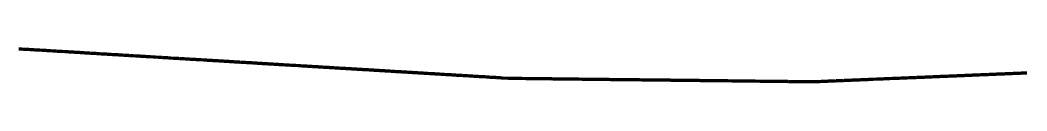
# Model space of a CAD drawing. Header units: metres. Extents: x 599858 to 604747, y 1147744 to 1148052.
# Drawn here: x 603438 to 604136, y 1147744 to 1147766 of the extents above; entities that cross this region are included whole.
import ezdxf

# ---------------------------------------------------------------- set-up
doc = ezdxf.new("R2010")
doc.units = ezdxf.units.M
doc.header["$MEASUREMENT"] = 0
doc.linetypes.add('DGN Style 5', pattern=[108.995835, 46.712501, -62.283334])
doc.layers.add('TF_T_---_Kabl-_2', color=5, linetype='DGN Style 5', lineweight=70)

msp = doc.modelspace()

# ---------------------------------------------------------------- linework, layer by layer
at = {"layer": 'TF_T_---_Kabl-_2'}
msp.add_polyline3d([(604135.64, 1147749.72, 39.48), (604135.61, 1147749.72, 39.48), (604135.5, 1147749.71, 39.48), (604134.77, 1147749.68, 39.5), (604134.71, 1147749.68, 39.5), (604133.39, 1147749.63, 39.46), (604133.34, 1147749.62, 39.46), (604133.15, 1147749.62, 39.47), (604132.57, 1147749.59, 39.46), (604131.93, 1147749.57, 39.37), (604131.14, 1147749.53, 39.51), (604130.59, 1147749.51, 39.53), (604129.94, 1147749.48, 39.5), (604129.65, 1147749.47, 39.51), (604129.56, 1147749.47, 39.51), (604128.8, 1147749.44, 39.5), (604128.67, 1147749.43, 39.5), (604128.46, 1147749.42, 39.5), (604128.33, 1147749.42, 39.48), (604126.8, 1147749.35, 39.44), (604126.49, 1147749.34, 39.47), (604125.16, 1147749.28, 39.42), (604124.89, 1147749.27, 39.38), (604124.62, 1147749.26, 39.37), (604124.1, 1147749.24, 39.4), (604122.9, 1147749.19, 39.38), (604122.42, 1147749.17, 39.36), (604122.12, 1147749.16, 39.35), (604121.15, 1147749.12, 39.34), (604120.81, 1147749.1, 39.35), (604119.84, 1147749.06, 39.3), (604118.16, 1147748.99, 39.37), (604117.48, 1147748.97, 39.32), (604117.27, 1147748.96, 39.33), (604117.09, 1147748.95, 39.32), (604116.02, 1147748.9, 39.35), (604116.01, 1147748.9, 39.35), (604114.87, 1147748.86, 39.26), (604114.69, 1147748.85, 39.24), (604114.31, 1147748.83, 39.36), (604114.28, 1147748.83, 39.36), (604113.93, 1147748.82, 39.33), (604113.89, 1147748.82, 39.34), (604113.77, 1147748.81, 39.34), (604113.18, 1147748.79, 39.39), (604111.66, 1147748.72, 39.46), (604111.6, 1147748.72, 39.38), (604109.23, 1147748.62, 39.45), (604108.84, 1147748.61, 39.45), (604108.66, 1147748.6, 39.47), (604108.51, 1147748.59, 39.46), (604108.4, 1147748.59, 39.47), (604107.43, 1147748.55, 39.46), (604106.37, 1147748.5, 39.42), (604106.2, 1147748.5, 39.42), (604106.13, 1147748.49, 39.41), (604104.3, 1147748.42, 39.46), (604104.17, 1147748.41, 39.46), (604103.89, 1147748.4, 39.37), (604102.56, 1147748.34, 39.34), (604101.73, 1147748.31, 39.4), (604101.47, 1147748.3, 39.43), (604100.95, 1147748.28, 39.45), (604100.01, 1147748.24, 39.52), (604099.22, 1147748.21, 39.52), (604097.99, 1147748.15, 39.49), (604097.87, 1147748.15, 39.48), (604097.68, 1147748.14, 39.48), (604095.88, 1147748.07, 39.41), (604095.59, 1147748.06, 39.43), (604094.36, 1147748, 39.5), (604093.7, 1147747.98, 39.48), (604093.36, 1147747.96, 39.46), (604092.91, 1147747.94, 39.48), (604092.21, 1147747.91, 39.49), (604091.55, 1147747.89, 39.51), (604091.31, 1147747.88, 39.51), (604090.78, 1147747.86, 39.55), (604090.32, 1147747.84, 39.52), (604090.31, 1147747.84, 39.52), (604089.7, 1147747.81, 39.51), (604089.57, 1147747.8, 39.49), (604089.07, 1147747.78, 39.51), (604088.42, 1147747.76, 39.44), (604087.9, 1147747.74, 39.52), (604087.55, 1147747.72, 39.48), (604086.62, 1147747.68, 39.52), (604086.41, 1147747.67, 39.53), (604086.27, 1147747.67, 39.54), (604086.15, 1147747.66, 39.53), (604084.73, 1147747.6, 39.52), (604084.71, 1147747.6, 39.51), (604084.62, 1147747.6, 39.53), (604083.97, 1147747.57, 39.53), (604082.99, 1147747.53, 39.58), (604082.34, 1147747.5, 39.58), (604082.2, 1147747.5, 39.58), (604081.97, 1147747.49, 39.59), (604081.35, 1147747.46, 39.6), (604080.94, 1147747.45, 39.59), (604080.64, 1147747.43, 39.57), (604080.12, 1147747.41, 39.62), (604080, 1147747.41, 39.59), (604079.57, 1147747.39, 39.62), (604078.77, 1147747.36, 39.61), (604078.67, 1147747.35, 39.6), (604077.5, 1147747.3, 39.52), (604077.46, 1147747.3, 39.53), (604077.4, 1147747.3, 39.52), (604076.39, 1147747.26, 39.66), (604076.34, 1147747.25, 39.65), (604075.91, 1147747.24, 39.68), (604074.93, 1147747.2, 39.67), (604074.77, 1147747.19, 39.66), (604074.28, 1147747.17, 39.67), (604073.5, 1147747.14, 39.62), (604073.04, 1147747.12, 39.55), (604072.82, 1147747.11, 39.57), (604072.25, 1147747.08, 39.6), (604072.18, 1147747.08, 39.59), (604072.11, 1147747.08, 39.59), (604071.82, 1147747.07, 39.59), (604071.79, 1147747.07, 39.59), (604070.44, 1147747.01, 39.53), (604070.17, 1147747, 39.54), (604069.92, 1147746.99, 39.56), (604069.39, 1147746.97, 39.58), (604068.83, 1147746.94, 39.54), (604068.75, 1147746.94, 39.52), (604068.5, 1147746.93, 39.53), (604068.28, 1147746.92, 39.53), (604067.39, 1147746.88, 39.57), (604066.59, 1147746.85, 39.54), (604066.35, 1147746.84, 39.56), (604066.23, 1147746.83, 39.56), (604065.49, 1147746.8, 39.51), (604064.56, 1147746.76, 39.59), (604064.36, 1147746.76, 39.59), (604064.13, 1147746.75, 39.59), (604063.68, 1147746.73, 39.6), (604062.81, 1147746.69, 39.6), (604062.64, 1147746.68, 39.59), (604061.82, 1147746.65, 39.58), (604061.42, 1147746.63, 39.56), (604061.13, 1147746.62, 39.59), (604060.57, 1147746.6, 39.66), (604059.25, 1147746.54, 39.66), (604059.12, 1147746.54, 39.66), (604058.76, 1147746.52, 39.66), (604058.16, 1147746.5, 39.69), (604057.54, 1147746.47, 39.73), (604057.2, 1147746.46, 39.73), (604057.09, 1147746.45, 39.73), (604056.54, 1147746.43, 39.69), (604055.06, 1147746.37, 39.77), (604054.7, 1147746.35, 39.78), (604054.61, 1147746.35, 39.78), (604054.53, 1147746.35, 39.79), (604054.23, 1147746.34, 39.78), (604052.6, 1147746.27, 39.75), (604052.2, 1147746.25, 39.76), (604050.37, 1147746.17, 39.82), (604049.3, 1147746.13, 39.81), (604048.81, 1147746.11, 39.85), (604048.8, 1147746.11, 39.85), (604048.7, 1147746.11, 39.85), (604047.17, 1147746.04, 39.82), (604047.08, 1147746.04, 39.84), (604047.01, 1147746.04, 39.84), (604046.38, 1147746.01, 39.84), (604045.29, 1147745.96, 39.78), (604045.14, 1147745.96, 39.78), (604042.97, 1147745.87, 39.82), (604042.87, 1147745.86, 39.81), (604042.77, 1147745.86, 39.81), (604042.53, 1147745.85, 39.75), (604040.44, 1147745.76, 39.8), (604040.34, 1147745.76, 39.8), (604040.18, 1147745.75, 39.82), (604039.22, 1147745.71, 39.82), (604039.03, 1147745.7, 39.81), (604038.45, 1147745.68, 39.84), (604037.44, 1147745.64, 39.83), (604037.29, 1147745.63, 39.85), (604037.17, 1147745.63, 39.85), (604037.12, 1147745.62, 39.86), (604035.82, 1147745.57, 39.88), (604035.56, 1147745.56, 39.87), (604035.52, 1147745.56, 39.86), (604035.46, 1147745.55, 39.87), (604035.42, 1147745.55, 39.87), (604035.24, 1147745.55, 39.88), (604032.65, 1147745.44, 39.82), (604032.27, 1147745.42, 39.88), (604031.81, 1147745.4, 39.88), (604029.07, 1147745.29, 39.91), (604028.64, 1147745.27, 39.92), (604028.46, 1147745.26, 39.93), (604027.87, 1147745.24, 39.88), (604027.3, 1147745.22, 39.99), (604025.92, 1147745.16, 39.99), (604025.75, 1147745.15, 39.98), (604025.74, 1147745.15, 39.98), (604025.67, 1147745.15, 39.98), (604025.22, 1147745.13, 39.91), (604025, 1147745.12, 39.95), (604024.74, 1147745.11, 39.92), (604024.19, 1147745.09, 39.94), (604022.9, 1147745.03, 39.9), (604022.44, 1147745.01, 39.88), (604021.83, 1147744.99, 39.84), (604021.44, 1147744.97, 39.8), (604020.75, 1147744.94, 39.82), (604019.7, 1147744.9, 39.85), (604018.51, 1147744.85, 39.86), (604017.96, 1147744.83, 39.89), (604017.44, 1147744.81, 39.88), (604017.06, 1147744.79, 39.92), (604016.31, 1147744.76, 39.9), (604016.21, 1147744.75, 39.9), (604015.05, 1147744.71, 39.98), (604014.88, 1147744.7, 39.97), (604014.24, 1147744.67, 39.96), (604013.86, 1147744.66, 39.93), (604013.1, 1147744.63, 39.95), (604012.88, 1147744.62, 39.92), (604011.89, 1147744.57, 39.99), (604011.17, 1147744.55, 40.02), (604009.77, 1147744.49, 40.01), (604009.12, 1147744.46, 40.01), (604008.63, 1147744.44, 40.03), (604007.95, 1147744.41, 40.01), (604007.4, 1147744.39, 39.96), (604007.25, 1147744.38, 39.98), (604006.01, 1147744.33, 40.01), (604004.84, 1147744.28, 40.04), (604003.66, 1147744.23, 39.99), (604003.1, 1147744.21, 40.01), (604002.12, 1147744.17, 40.03), (604001.4, 1147744.14, 40.07), (604000.61, 1147744.11, 40.08), (604000.13, 1147744.09, 40.05), (603999.82, 1147744.07, 40.07), (603999.75, 1147744.07, 40.07), (603999.62, 1147744.06, 40.08), (603998.98, 1147744.04, 40.07), (603997.97, 1147744, 40.1), (603997.77, 1147743.99, 40.09), (603997.65, 1147743.98, 40.09), (603996.88, 1147743.95, 40.12), (603996.04, 1147743.92, 40.12), (603995.91, 1147743.91, 40.13), (603994.85, 1147743.87, 40.15), (603994.36, 1147743.85, 40.15), (603993.94, 1147743.83, 40.14), (603993.73, 1147743.82, 40.14), (603993.3, 1147743.8, 40.1), (603991.95, 1147743.75, 40.15), (603991.39, 1147743.72, 40.15), (603990.37, 1147743.68, 40.17), (603990.22, 1147743.67, 40.16), (603990.15, 1147743.67, 40.12), (603989.85, 1147743.66, 40.14), (603989.19, 1147743.63, 40.13), (603988.69, 1147743.61, 40.01), (603988.64, 1147743.61, 40.02), (603988.46, 1147743.6, 40.09), (603988.37, 1147743.6, 40.13), (603988.02, 1147743.58, 40.1), (603987.72, 1147743.57, 40.08), (603987.01, 1147743.58, 40.03), (603986.95, 1147743.58, 40.02), (603986.94, 1147743.58, 40.02), (603985.24, 1147743.6, 40.15), (603984.85, 1147743.6, 40.15), (603983.49, 1147743.62, 40.09), (603981.71, 1147743.64, 40.01), (603980.21, 1147743.65, 40.02), (603979.76, 1147743.66, 40.04), (603979.04, 1147743.67, 40.03), (603978.74, 1147743.67, 40.02), (603976.09, 1147743.7, 39.9), (603976.06, 1147743.7, 39.9), (603975.94, 1147743.7, 39.9), (603974.14, 1147743.72, 39.86), (603973.75, 1147743.73, 39.9), (603973.38, 1147743.73, 39.88), (603973.22, 1147743.73, 39.85), (603972.83, 1147743.74, 39.7), (603972.67, 1147743.74, 39.73), (603972.5, 1147743.74, 39.79), (603972.41, 1147743.74, 39.78), (603971.93, 1147743.75, 39.82), (603971.42, 1147743.75, 39.76), (603971.04, 1147743.76, 39.78), (603970.64, 1147743.76, 39.72), (603970.01, 1147743.77, 39.74), (603968.78, 1147743.78, 39.77), (603968.58, 1147743.79, 39.77), (603968.39, 1147743.79, 39.79), (603967.98, 1147743.79, 39.77), (603967.35, 1147743.8, 39.75), (603966.68, 1147743.81, 39.76), (603965.06, 1147743.83, 39.8), (603964.56, 1147743.83, 39.83), (603964.36, 1147743.83, 39.83), (603963.75, 1147743.84, 39.83), (603963.48, 1147743.84, 39.85), (603963.1, 1147743.85, 39.82), (603962.99, 1147743.85, 39.83), (603962.08, 1147743.86, 39.8), (603961.64, 1147743.86, 39.66), (603961.46, 1147743.87, 39.67), (603960.7, 1147743.87, 39.74), (603960.35, 1147743.88, 39.69), (603960.16, 1147743.88, 39.66), (603959.53, 1147743.89, 39.69), (603959.33, 1147743.89, 39.73), (603959.3, 1147743.89, 39.73), (603958.68, 1147743.9, 39.71), (603957.83, 1147743.91, 39.71), (603957.37, 1147743.91, 39.68), (603956.06, 1147743.93, 39.69), (603955.86, 1147743.93, 39.7), (603955.6, 1147743.93, 39.69), (603954.88, 1147743.94, 39.73), (603954.55, 1147743.94, 39.71), (603954.32, 1147743.95, 39.68), (603953.61, 1147743.95, 39.63), (603952.63, 1147743.97, 39.6), (603951.58, 1147743.98, 39.62), (603951.15, 1147743.98, 39.65), (603951.08, 1147743.98, 39.65), (603950.76, 1147743.99, 39.65), (603947.49, 1147744.02, 39.62), (603947.44, 1147744.02, 39.62), (603947.27, 1147744.03, 39.63), (603946.6, 1147744.03, 39.66), (603946.4, 1147744.04, 39.67), (603946.28, 1147744.04, 39.66), (603946, 1147744.04, 39.67), (603944.92, 1147744.05, 39.65), (603944.2, 1147744.06, 39.62), (603943.75, 1147744.07, 39.66), (603943.51, 1147744.07, 39.67), (603943.34, 1147744.07, 39.68), (603943.26, 1147744.07, 39.67), (603943.17, 1147744.07, 39.67), (603940.54, 1147744.1, 39.71), (603940.21, 1147744.11, 39.72), (603940.15, 1147744.11, 39.71), (603939.7, 1147744.11, 39.75), (603938.06, 1147744.13, 39.72), (603937.42, 1147744.14, 39.76), (603937.15, 1147744.14, 39.74), (603936.47, 1147744.15, 39.74), (603935.79, 1147744.16, 39.68), (603935.15, 1147744.16, 39.72), (603934.57, 1147744.17, 39.75), (603934.46, 1147744.17, 39.75), (603934.22, 1147744.17, 39.78), (603934.07, 1147744.18, 39.78), (603933.16, 1147744.19, 39.79), (603931.66, 1147744.2, 39.78), (603931.59, 1147744.2, 39.76), (603931.41, 1147744.21, 39.77), (603931.35, 1147744.21, 39.77), (603928.46, 1147744.24, 39.82), (603928.16, 1147744.24, 39.82), (603928.14, 1147744.24, 39.82), (603927.99, 1147744.24, 39.82), (603927.42, 1147744.25, 39.78), (603925.97, 1147744.27, 39.74), (603925.37, 1147744.27, 39.76), (603925.24, 1147744.27, 39.79), (603925.19, 1147744.28, 39.77), (603925.12, 1147744.28, 39.78), (603924.52, 1147744.28, 39.82), (603924.22, 1147744.29, 39.81), (603923.2, 1147744.3, 39.77), (603923.01, 1147744.3, 39.77), (603922.94, 1147744.3, 39.77), (603922.87, 1147744.3, 39.77), (603922.39, 1147744.31, 39.79), (603920.75, 1147744.33, 39.81), (603920.66, 1147744.33, 39.78), (603920.62, 1147744.33, 39.79), (603919.85, 1147744.34, 39.78), (603919.09, 1147744.34, 39.81), (603918.98, 1147744.35, 39.76), (603918.23, 1147744.35, 39.75), (603918.04, 1147744.36, 39.84), (603917.79, 1147744.36, 39.82), (603917.24, 1147744.37, 39.83), (603917.12, 1147744.37, 39.8), (603916.73, 1147744.37, 39.83), (603916.01, 1147744.38, 39.82), (603915.57, 1147744.38, 39.78), (603915.15, 1147744.39, 39.8), (603914.13, 1147744.4, 39.83), (603913.61, 1147744.41, 39.84), (603913.32, 1147744.41, 39.79), (603913.17, 1147744.41, 39.8), (603912.55, 1147744.42, 39.78), (603912.09, 1147744.42, 39.82), (603911.64, 1147744.43, 39.81), (603911.14, 1147744.43, 39.8), (603909.88, 1147744.45, 39.88), (603909.5, 1147744.45, 39.89), (603908.56, 1147744.46, 39.92), (603908.5, 1147744.46, 39.92), (603908.21, 1147744.47, 39.86), (603908.17, 1147744.47, 39.86), (603907.66, 1147744.47, 39.88), (603906.31, 1147744.49, 39.84), (603906.19, 1147744.49, 39.87), (603905.71, 1147744.5, 39.92), (603905.54, 1147744.5, 39.91), (603905.18, 1147744.5, 39.91), (603904.62, 1147744.51, 39.88), (603903.77, 1147744.52, 39.81), (603903.72, 1147744.52, 39.82), (603903.65, 1147744.52, 39.81), (603902.07, 1147744.54, 39.87), (603902.05, 1147744.54, 39.87), (603902.04, 1147744.54, 39.87), (603901.61, 1147744.54, 39.81), (603900.92, 1147744.55, 39.89), (603900.14, 1147744.56, 39.8), (603900.03, 1147744.56, 39.81), (603899.82, 1147744.56, 39.82), (603899.09, 1147744.57, 39.87), (603898.79, 1147744.57, 39.86), (603898.33, 1147744.58, 39.81), (603898.32, 1147744.58, 39.8), (603898.1, 1147744.58, 39.81), (603896.72, 1147744.6, 39.8), (603896.38, 1147744.6, 39.79), (603895.34, 1147744.61, 39.81), (603894.94, 1147744.62, 39.85), (603893.9, 1147744.63, 39.78), (603893.33, 1147744.64, 39.74), (603892.36, 1147744.65, 39.74), (603892.12, 1147744.65, 39.75), (603891.82, 1147744.65, 39.82), (603891.05, 1147744.66, 39.85), (603890.79, 1147744.66, 39.85), (603889.81, 1147744.67, 39.86), (603888.99, 1147744.68, 39.87), (603888.93, 1147744.68, 39.87), (603888.8, 1147744.69, 39.87), (603888.31, 1147744.69, 39.77), (603887.77, 1147744.7, 39.81), (603886.74, 1147744.71, 39.86), (603886.15, 1147744.72, 39.85), (603885.44, 1147744.72, 39.88), (603884.9, 1147744.73, 39.9), (603884.63, 1147744.73, 39.82), (603883.28, 1147744.75, 39.91), (603883.2, 1147744.75, 39.91), (603882.86, 1147744.75, 39.8), (603882.27, 1147744.76, 39.79), (603881.47, 1147744.77, 39.83), (603880.37, 1147744.78, 39.82), (603879.17, 1147744.79, 39.86), (603879, 1147744.8, 39.86), (603878.74, 1147744.8, 39.87), (603877.27, 1147744.82, 39.96), (603877.2, 1147744.82, 39.96), (603877.18, 1147744.82, 39.96), (603876.71, 1147744.82, 39.95), (603875.86, 1147744.83, 39.97), (603875.17, 1147744.84, 39.95), (603874.86, 1147744.84, 39.96), (603874.38, 1147744.85, 39.95), (603873.73, 1147744.86, 39.94), (603873.56, 1147744.86, 39.92), (603872.03, 1147744.88, 40.02), (603872, 1147744.88, 40.02), (603871.98, 1147744.88, 40.02), (603871.65, 1147744.88, 39.96), (603871.55, 1147744.88, 39.97), (603870.39, 1147744.89, 39.92), (603870.07, 1147744.9, 39.95), (603869.72, 1147744.9, 39.92), (603869.1, 1147744.91, 39.95), (603867.25, 1147744.93, 39.93), (603866.57, 1147744.94, 39.96), (603865.56, 1147744.95, 39.96), (603864.8, 1147744.96, 39.97), (603864.69, 1147744.96, 39.98), (603863.82, 1147744.97, 40.02), (603863.69, 1147744.97, 40.02), (603863.36, 1147744.97, 40.01), (603863.02, 1147744.98, 39.97), (603862.95, 1147744.98, 39.97), (603861.72, 1147744.99, 39.99), (603861.7, 1147744.99, 39.99), (603861.69, 1147744.99, 39.99), (603860.9, 1147745, 39.97), (603860.49, 1147745.01, 39.96), (603859.04, 1147745.02, 39.98), (603858.59, 1147745.03, 39.98), (603858.33, 1147745.03, 39.92), (603858.2, 1147745.03, 39.94), (603857.24, 1147745.04, 40.02), (603857.23, 1147745.04, 40.02), (603856.4, 1147745.05, 39.98), (603855.23, 1147745.06, 40.01), (603855.08, 1147745.07, 40.01), (603855.04, 1147745.07, 39.99), (603854.7, 1147745.07, 39.96), (603853.87, 1147745.08, 40.03), (603852.83, 1147745.09, 40.03), (603852.61, 1147745.09, 40.06), (603852.04, 1147745.1, 40.05), (603851.11, 1147745.11, 39.96), (603850.86, 1147745.11, 39.97), (603850.2, 1147745.12, 39.97), (603849.76, 1147745.13, 40), (603849.28, 1147745.13, 40.03), (603848.92, 1147745.14, 40.02), (603848.67, 1147745.14, 40), (603848.29, 1147745.14, 39.96), (603847.79, 1147745.15, 39.96), (603847.41, 1147745.15, 39.95), (603846.15, 1147745.17, 40.06), (603846.12, 1147745.17, 40.07), (603846.11, 1147745.17, 40.07), (603845.92, 1147745.17, 40.07), (603845.14, 1147745.18, 40.09), (603845.11, 1147745.18, 40.09), (603845.03, 1147745.18, 40.09), (603843.11, 1147745.2, 39.97), (603843, 1147745.2, 39.97), (603842.62, 1147745.21, 40.06), (603842.24, 1147745.21, 40.05), (603842.1, 1147745.21, 40.04), (603841.33, 1147745.22, 40.12), (603841.23, 1147745.22, 40.13), (603839.83, 1147745.24, 40.1), (603839.18, 1147745.25, 40.1), (603839.11, 1147745.25, 40.09), (603838.7, 1147745.25, 40.11), (603837.6, 1147745.26, 40.08), (603836.03, 1147745.28, 40.03), (603835.21, 1147745.29, 40.05), (603833.8, 1147745.31, 40.1), (603833.74, 1147745.31, 40.1), (603833.14, 1147745.31, 40.14), (603833.07, 1147745.31, 40.14), (603832.98, 1147745.32, 40.14), (603831.91, 1147745.33, 40.11), (603831.13, 1147745.34, 40.09), (603830.63, 1147745.34, 40.11), (603830.07, 1147745.35, 40.13), (603829.98, 1147745.35, 40.13), (603829.88, 1147745.35, 40.13), (603829.78, 1147745.35, 40.13), (603829.07, 1147745.36, 40.17), (603828.11, 1147745.37, 40.2), (603827.7, 1147745.38, 40.2), (603825.34, 1147745.4, 40.22), (603824.79, 1147745.41, 40.22), (603822.58, 1147745.43, 40.23), (603821.6, 1147745.44, 40.25), (603820.77, 1147745.45, 40.27), (603818.91, 1147745.47, 40.23), (603818.39, 1147745.48, 40.19), (603817.47, 1147745.49, 40.12), (603816.22, 1147745.5, 40.22), (603815.91, 1147745.51, 40.26), (603814.88, 1147745.52, 40.26), (603814.27, 1147745.53, 40.24), (603814, 1147745.53, 40.24), (603812.34, 1147745.55, 40.26), (603812.17, 1147745.55, 40.26), (603812.02, 1147745.55, 40.26), (603811.59, 1147745.56, 40.29), (603810.9, 1147745.57, 40.26), (603810.48, 1147745.57, 40.29), (603809.56, 1147745.58, 40.23), (603808.02, 1147745.6, 40.27), (603807.47, 1147745.6, 40.23), (603807.09, 1147745.61, 40.28), (603806.35, 1147745.62, 40.28), (603805.86, 1147745.62, 40.26), (603804.27, 1147745.64, 40.26), (603803.01, 1147745.65, 40.28), (603802.29, 1147745.66, 40.29), (603801.96, 1147745.67, 40.31), (603800.88, 1147745.68, 40.34), (603800.72, 1147745.68, 40.34), (603800.57, 1147745.68, 40.34), (603798.74, 1147745.7, 40.33), (603798.48, 1147745.71, 40.3), (603798.08, 1147745.71, 40.32), (603796.68, 1147745.73, 40.35), (603796.34, 1147745.73, 40.34), (603795.65, 1147745.74, 40.37), (603794.1, 1147745.75, 40.36), (603792.83, 1147745.77, 40.36), (603792.19, 1147745.78, 40.32), (603791.73, 1147745.78, 40.36), (603788.79, 1147745.81, 40.38), (603788.73, 1147745.82, 40.38), (603788.63, 1147745.82, 40.38), (603788.6, 1147745.82, 40.39), (603785.91, 1147745.85, 40.4), (603785.85, 1147745.85, 40.4), (603785.82, 1147745.85, 40.4), (603785.76, 1147745.85, 40.4), (603785.73, 1147745.85, 40.4), (603781.98, 1147745.89, 40.39), (603781.52, 1147745.9, 40.4), (603780.65, 1147745.91, 40.45), (603779.94, 1147745.91, 40.41), (603779.82, 1147745.92, 40.42), (603779.53, 1147745.92, 40.42), (603777.67, 1147745.94, 40.46), (603776.63, 1147746, 40.46), (603776.59, 1147746.01, 40.46), (603776.34, 1147746.02, 40.46), (603772.5, 1147746.25, 40.4), (603771.85, 1147746.29, 40.38), (603770.69, 1147746.36, 40.37), (603770.37, 1147746.38, 40.37), (603769.82, 1147746.41, 40.33), (603768.6, 1147746.48, 40.31), (603768.2, 1147746.51, 40.32), (603767.54, 1147746.55, 40.33), (603767.17, 1147746.57, 40.32), (603766.7, 1147746.6, 40.29), (603764.76, 1147746.71, 40.28), (603764.06, 1147746.76, 40.29), (603763.96, 1147746.76, 40.29), (603762.82, 1147746.83, 40.25), (603761.87, 1147746.89, 40.28), (603761.45, 1147746.91, 40.29), (603760.07, 1147747, 40.22), (603758.06, 1147747.12, 40.24), (603757.79, 1147747.13, 40.23), (603757.24, 1147747.17, 40.24), (603756.61, 1147747.2, 40.23), (603755.61, 1147747.26, 40.21), (603754.99, 1147747.3, 40.2), (603754.1, 1147747.35, 40.18), (603753.24, 1147747.41, 40.18), (603752.62, 1147747.44, 40.15), (603752.16, 1147747.47, 40.17), (603751.93, 1147747.48, 40.17), (603750.63, 1147747.56, 40.16), (603749.98, 1147747.6, 40.09), (603749.65, 1147747.62, 40.09), (603748.22, 1147747.71, 40.02), (603748.02, 1147747.72, 40.04), (603746.93, 1147747.78, 40.01), (603745.68, 1147747.86, 40.09), (603745.22, 1147747.89, 40.11), (603745.2, 1147747.89, 40.11), (603744.64, 1147747.92, 40.1), (603742.99, 1147748.02, 40.07), (603742.91, 1147748.02, 40.07), (603742.47, 1147748.05, 40.08), (603742.26, 1147748.06, 40.08), (603742.17, 1147748.07, 40.07), (603740.92, 1147748.14, 40.02), (603739.91, 1147748.2, 40.01), (603739.33, 1147748.24, 39.99), (603739.1, 1147748.25, 39.98), (603738.41, 1147748.29, 39.92), (603737.96, 1147748.32, 40.02), (603737.91, 1147748.32, 40.03), (603737.78, 1147748.33, 40.01), (603737.42, 1147748.35, 40.01), (603736.72, 1147748.4, 39.99), (603736.56, 1147748.41, 40.01), (603736.3, 1147748.42, 39.97), (603734.55, 1147748.53, 39.98), (603734.45, 1147748.53, 39.98), (603733.91, 1147748.56, 39.96), (603733.53, 1147748.59, 39.93), (603732, 1147748.68, 39.86), (603731.68, 1147748.7, 39.9), (603731.25, 1147748.72, 39.93), (603731.2, 1147748.73, 39.93), (603731.18, 1147748.73, 39.93), (603731.14, 1147748.73, 39.93), (603731.09, 1147748.73, 39.92), (603729.95, 1147748.8, 39.86), (603728.49, 1147748.89, 39.86), (603727.49, 1147748.95, 39.84), (603727.03, 1147748.98, 39.8), (603726.57, 1147749, 39.78), (603725.92, 1147749.04, 39.66), (603725.73, 1147749.06, 39.65), (603725.66, 1147749.06, 39.65), (603725.39, 1147749.08, 39.65), (603724.46, 1147749.13, 39.72), (603723.47, 1147749.19, 39.68), (603722.99, 1147749.22, 39.62), (603722.82, 1147749.23, 39.63), (603722.51, 1147749.25, 39.63), (603722.14, 1147749.27, 39.6), (603720.59, 1147749.36, 39.57), (603720.05, 1147749.4, 39.61), (603719.99, 1147749.4, 39.61), (603719.93, 1147749.4, 39.6), (603719.5, 1147749.43, 39.64), (603719.47, 1147749.43, 39.64), (603719.22, 1147749.45, 39.53), (603718.81, 1147749.47, 39.57), (603718.5, 1147749.49, 39.57), (603718.02, 1147749.52, 39.54), (603717.9, 1147749.52, 39.52), (603717.26, 1147749.56, 39.41), (603716.91, 1147749.58, 39.33), (603716.87, 1147749.59, 39.33), (603716.57, 1147749.6, 39.34), (603715.77, 1147749.65, 39.35), (603715.69, 1147749.66, 39.38), (603715.57, 1147749.66, 39.39), (603714.74, 1147749.71, 39.42), (603714.55, 1147749.73, 39.33), (603713.92, 1147749.76, 39.41), (603713.76, 1147749.77, 39.42), (603713.65, 1147749.78, 39.43), (603713.48, 1147749.79, 39.45), (603712.92, 1147749.82, 39.41), (603712.72, 1147749.84, 39.47), (603712.13, 1147749.87, 39.42), (603711.49, 1147749.91, 39.5), (603710.9, 1147749.94, 39.55), (603710.31, 1147749.98, 39.49), (603710.21, 1147749.99, 39.52), (603710.06, 1147750, 39.46), (603709.1, 1147750.05, 39.48), (603708.67, 1147750.08, 39.45), (603708.57, 1147750.08, 39.43), (603708.47, 1147750.09, 39.43), (603707.49, 1147750.15, 39.45), (603707.29, 1147750.16, 39.46), (603706.92, 1147750.18, 39.35), (603706.7, 1147750.2, 39.32), (603706.58, 1147750.2, 39.32), (603706.06, 1147750.23, 39.38), (603705.92, 1147750.24, 39.3), (603704.99, 1147750.3, 39.36), (603704.9, 1147750.3, 39.36), (603704.87, 1147750.31, 39.36), (603704.83, 1147750.31, 39.37), (603704.03, 1147750.36, 39.27), (603703.12, 1147750.41, 39.33), (603702.85, 1147750.43, 39.34), (603702.8, 1147750.43, 39.35), (603702.65, 1147750.44, 39.32), (603702.49, 1147750.45, 39.29), (603702.21, 1147750.47, 39.35), (603701.66, 1147750.5, 39.35), (603701.04, 1147750.54, 39.35), (603700.92, 1147750.54, 39.37), (603699.97, 1147750.6, 39.09), (603699.72, 1147750.62, 39.07), (603699.51, 1147750.63, 39.08), (603698.65, 1147750.68, 39.32), (603698.62, 1147750.68, 39.32), (603698.61, 1147750.68, 39.32), (603697.72, 1147750.74, 39.33), (603697.68, 1147750.74, 39.34), (603697.65, 1147750.74, 39.34), (603697.43, 1147750.75, 39.26), (603697.04, 1147750.78, 39.16), (603696.96, 1147750.78, 39.16), (603695.56, 1147750.86, 39.22), (603694.19, 1147750.95, 39.22), (603693.64, 1147750.98, 39.15), (603693.44, 1147750.99, 39.14), (603693.35, 1147751, 39.16), (603693.18, 1147751.01, 39.17), (603692.9, 1147751.02, 39.14), (603692.35, 1147751.06, 39.18), (603691.48, 1147751.11, 39.16), (603691.19, 1147751.13, 39.11), (603691.1, 1147751.13, 39.11), (603691.02, 1147751.14, 39.14), (603690.87, 1147751.15, 39.17), (603690.54, 1147751.17, 39.26), (603690.44, 1147751.17, 39.25), (603690.11, 1147751.19, 39.22), (603689.73, 1147751.21, 39.25), (603689.46, 1147751.23, 39.23), (603689.37, 1147751.24, 39.23), (603689.14, 1147751.25, 39.23), (603687.92, 1147751.32, 39.05), (603687.63, 1147751.34, 39.19), (603687.59, 1147751.34, 39.18), (603687.2, 1147751.37, 39.07), (603687.05, 1147751.38, 39.08), (603686.54, 1147751.41, 39.15), (603686.33, 1147751.42, 39.02), (603686.19, 1147751.43, 39.02), (603685.84, 1147751.45, 39.11), (603685.37, 1147751.48, 39.06), (603685.32, 1147751.48, 39.06), (603684.27, 1147751.54, 39.07), (603684.24, 1147751.54, 39.07), (603683.82, 1147751.57, 39.15), (603683.67, 1147751.58, 39.15), (603683.53, 1147751.59, 39.14), (603683.41, 1147751.59, 39.09), (603683.21, 1147751.61, 39.04), (603682.91, 1147751.62, 39), (603682.64, 1147751.64, 39.05), (603682.28, 1147751.66, 39.04), (603682.1, 1147751.67, 39.05), (603680.78, 1147751.75, 39.03), (603680.39, 1147751.77, 39), (603679.34, 1147751.84, 39.03), (603679.18, 1147751.85, 39.02), (603678.78, 1147751.87, 39.02), (603678.56, 1147751.88, 39.03), (603677.58, 1147751.94, 39.11), (603677.48, 1147751.95, 39.11), (603677.44, 1147751.95, 39.05), (603677.12, 1147751.97, 39.03), (603676.83, 1147751.99, 38.99), (603676.69, 1147752, 39.05), (603676.59, 1147752, 39.05), (603676.43, 1147752.01, 39.07), (603676, 1147752.04, 39.02), (603675.69, 1147752.06, 39.05), (603675.58, 1147752.06, 39.05), (603675.51, 1147752.07, 39.01), (603675.44, 1147752.07, 39.02), (603675.14, 1147752.09, 39.17), (603674.79, 1147752.11, 39.14), (603674.62, 1147752.12, 39.13), (603674.52, 1147752.13, 39.12), (603674.44, 1147752.13, 39.11), (603673.99, 1147752.16, 39.12), (603673.67, 1147752.18, 39.12), (603673.1, 1147752.21, 39.17), (603672.76, 1147752.23, 39.15), (603672.3, 1147752.26, 39.17), (603671.89, 1147752.28, 39.17), (603671.87, 1147752.29, 39.17), (603671.44, 1147752.31, 39.16), (603671.38, 1147752.32, 39.15), (603671.22, 1147752.32, 39.24), (603670.83, 1147752.35, 39.32), (603670.54, 1147752.37, 39.22), (603670.52, 1147752.37, 39.23), (603670.2, 1147752.39, 39.26), (603669.58, 1147752.42, 39.22), (603669.37, 1147752.44, 39.22), (603669.32, 1147752.44, 39.24), (603668.78, 1147752.47, 39.25), (603668.75, 1147752.47, 39.25), (603668.49, 1147752.49, 39.19), (603668.24, 1147752.5, 39.12), (603668.14, 1147752.51, 39.13), (603667.91, 1147752.52, 39.18), (603667.59, 1147752.54, 39.32), (603667.25, 1147752.56, 39.3), (603666.38, 1147752.61, 39.3), (603666.37, 1147752.62, 39.3), (603666.23, 1147752.62, 39.31), (603665.82, 1147752.65, 39.4), (603665.42, 1147752.67, 39.41), (603664.81, 1147752.71, 39.42), (603664.57, 1147752.72, 39.4), (603664.47, 1147752.73, 39.41), (603664.3, 1147752.74, 39.37), (603664.02, 1147752.76, 39.33), (603663.66, 1147752.78, 39.26), (603663.59, 1147752.78, 39.27), (603663.35, 1147752.8, 39.35), (603663.19, 1147752.81, 39.29), (603662.85, 1147752.83, 39.34), (603662.56, 1147752.84, 39.38), (603661.96, 1147752.88, 39.33), (603661.18, 1147752.93, 39.37), (603660.85, 1147752.95, 39.39), (603660.77, 1147752.95, 39.33), (603660.64, 1147752.96, 39.33), (603660.26, 1147752.98, 39.43), (603660.06, 1147752.99, 39.42), (603659.49, 1147753.03, 39.37), (603659, 1147753.06, 39.38), (603658.85, 1147753.07, 39.37), (603658.17, 1147753.11, 39.39), (603658, 1147753.12, 39.37), (603657.66, 1147753.14, 39.44), (603657.27, 1147753.16, 39.4), (603656.51, 1147753.21, 39.51), (603656.44, 1147753.21, 39.56), (603656.05, 1147753.23, 39.54), (603655.54, 1147753.26, 39.51), (603655.11, 1147753.29, 39.49), (603654.85, 1147753.31, 39.52), (603654.43, 1147753.33, 39.52), (603654.16, 1147753.35, 39.48), (603653.58, 1147753.38, 39.56), (603653.54, 1147753.39, 39.56), (603653.14, 1147753.41, 39.57), (603652.37, 1147753.45, 39.57), (603652.29, 1147753.46, 39.57), (603651.58, 1147753.5, 39.56), (603651.12, 1147753.53, 39.54), (603650.99, 1147753.54, 39.55), (603649.76, 1147753.61, 39.53), (603649.66, 1147753.62, 39.54), (603649.51, 1147753.63, 39.57), (603649.15, 1147753.65, 39.59), (603648.77, 1147753.67, 39.61), (603648.75, 1147753.67, 39.61), (603648.69, 1147753.68, 39.61), (603647.55, 1147753.74, 39.54), (603647.46, 1147753.75, 39.53), (603647.16, 1147753.77, 39.55), (603646.99, 1147753.78, 39.53), (603646.79, 1147753.79, 39.56), (603645.99, 1147753.84, 39.54), (603645.49, 1147753.87, 39.56), (603645.19, 1147753.89, 39.52), (603644.88, 1147753.9, 39.61), (603644.77, 1147753.91, 39.61), (603644.67, 1147753.92, 39.62), (603644.02, 1147753.96, 39.55), (603643.66, 1147753.98, 39.54), (603643.43, 1147753.99, 39.5), (603643.25, 1147754, 39.53), (603642.29, 1147754.06, 39.56), (603642.27, 1147754.06, 39.56), (603641.97, 1147754.08, 39.44), (603641.57, 1147754.1, 39.48), (603641, 1147754.14, 39.5), (603640.45, 1147754.17, 39.49), (603640.28, 1147754.18, 39.54), (603639.96, 1147754.2, 39.57), (603639.59, 1147754.22, 39.55), (603639.12, 1147754.25, 39.49), (603638.75, 1147754.27, 39.54), (603638.72, 1147754.27, 39.55), (603638.66, 1147754.28, 39.55), (603637.55, 1147754.34, 39.57), (603637.4, 1147754.35, 39.6), (603637.29, 1147754.36, 39.57), (603636.65, 1147754.4, 39.6), (603635.79, 1147754.45, 39.56), (603635.66, 1147754.46, 39.57), (603635.25, 1147754.48, 39.58), (603634.71, 1147754.51, 39.56), (603634.34, 1147754.54, 39.57), (603633.37, 1147754.59, 39.6), (603633.03, 1147754.61, 39.59), (603632.91, 1147754.62, 39.57), (603632.31, 1147754.66, 39.6), (603632.05, 1147754.67, 39.58), (603631.91, 1147754.68, 39.56), (603631.46, 1147754.71, 39.58), (603629.28, 1147754.84, 39.48), (603628.93, 1147754.86, 39.55), (603628.2, 1147754.9, 39.54), (603628.04, 1147754.91, 39.54), (603627.74, 1147754.93, 39.53), (603627.47, 1147754.95, 39.56), (603627.18, 1147754.97, 39.55), (603627.08, 1147754.97, 39.55), (603626.85, 1147754.99, 39.56), (603626.62, 1147755, 39.54), (603626.25, 1147755.02, 39.55), (603626.23, 1147755.02, 39.55), (603626.22, 1147755.02, 39.55), (603626.06, 1147755.03, 39.56), (603624.48, 1147755.13, 39.62), (603624.24, 1147755.14, 39.62), (603623.78, 1147755.17, 39.62), (603622.26, 1147755.26, 39.54), (603622.24, 1147755.26, 39.53), (603622.17, 1147755.27, 39.54), (603620.57, 1147755.36, 39.45), (603620.37, 1147755.37, 39.5), (603620.16, 1147755.39, 39.49), (603619.78, 1147755.41, 39.52), (603619.39, 1147755.43, 39.54), (603619.21, 1147755.44, 39.54), (603619.1, 1147755.45, 39.52), (603618.46, 1147755.49, 39.58), (603617.86, 1147755.52, 39.56), (603617.6, 1147755.54, 39.56), (603616.82, 1147755.59, 39.53), (603616.69, 1147755.6, 39.51), (603616.51, 1147755.61, 39.5), (603616.09, 1147755.63, 39.54), (603614.88, 1147755.7, 39.53), (603614.53, 1147755.72, 39.52), (603613.31, 1147755.8, 39.54), (603612.84, 1147755.83, 39.55), (603612.62, 1147755.84, 39.55), (603612.06, 1147755.87, 39.55), (603611.3, 1147755.92, 39.59), (603611.03, 1147755.93, 39.58), (603610.85, 1147755.95, 39.58), (603610.75, 1147755.95, 39.57), (603610.12, 1147755.99, 39.52), (603610.04, 1147755.99, 39.52), (603609.83, 1147756.01, 39.54), (603609.58, 1147756.02, 39.53), (603609.19, 1147756.05, 39.52), (603608.9, 1147756.06, 39.57), (603607.65, 1147756.14, 39.52), (603607.53, 1147756.14, 39.51), (603607.42, 1147756.15, 39.53), (603607.02, 1147756.18, 39.44), (603606.38, 1147756.21, 39.51), (603606.32, 1147756.22, 39.52), (603605.93, 1147756.24, 39.46), (603605.74, 1147756.25, 39.44), (603605.07, 1147756.29, 39.4), (603604.95, 1147756.3, 39.41), (603604.31, 1147756.34, 39.5), (603603.92, 1147756.36, 39.56), (603603.81, 1147756.37, 39.56), (603603.43, 1147756.39, 39.55), (603602.47, 1147756.45, 39.45), (603602.21, 1147756.46, 39.48), (603602.15, 1147756.47, 39.48), (603601.25, 1147756.52, 39.46), (603600.59, 1147756.56, 39.43), (603599.73, 1147756.61, 39.47), (603599.37, 1147756.63, 39.46), (603598.48, 1147756.69, 39.54), (603598.18, 1147756.71, 39.51), (603597.52, 1147756.75, 39.55), (603597.44, 1147756.75, 39.55), (603597.14, 1147756.77, 39.56), (603596.13, 1147756.83, 39.51), (603595.56, 1147756.86, 39.54), (603595.39, 1147756.87, 39.52), (603595.37, 1147756.87, 39.52), (603595.25, 1147756.88, 39.52), (603594.29, 1147756.94, 39.51), (603594.03, 1147756.95, 39.63), (603593.9, 1147756.96, 39.66), (603593.8, 1147756.97, 39.64), (603592.98, 1147757.02, 39.51), (603592.69, 1147757.03, 39.44), (603592.66, 1147757.04, 39.45), (603592.37, 1147757.05, 39.45), (603592.28, 1147757.06, 39.45), (603591.45, 1147757.11, 39.45), (603590.9, 1147757.14, 39.54), (603590.57, 1147757.16, 39.52), (603590.19, 1147757.18, 39.55), (603589.64, 1147757.22, 39.47), (603589.32, 1147757.24, 39.46), (603588.91, 1147757.26, 39.53), (603588.57, 1147757.28, 39.49), (603587.99, 1147757.32, 39.52), (603587.71, 1147757.33, 39.51), (603587.57, 1147757.34, 39.55), (603587.14, 1147757.37, 39.53), (603586.15, 1147757.43, 39.65), (603585.93, 1147757.44, 39.65), (603585.83, 1147757.45, 39.65), (603585.68, 1147757.46, 39.65), (603585.24, 1147757.48, 39.49), (603585.03, 1147757.49, 39.53), (603584.29, 1147757.54, 39.56), (603583.84, 1147757.57, 39.54), (603583.45, 1147757.59, 39.48), (603583.16, 1147757.61, 39.5), (603582.88, 1147757.62, 39.51), (603582.39, 1147757.65, 39.56), (603582.03, 1147757.67, 39.54), (603581.91, 1147757.68, 39.51), (603580.9, 1147757.74, 39.49), (603580.69, 1147757.75, 39.51), (603580.53, 1147757.76, 39.52), (603579.96, 1147757.8, 39.4), (603579, 1147757.86, 39.48), (603578.97, 1147757.86, 39.48), (603578.94, 1147757.86, 39.49), (603578.69, 1147757.87, 39.48), (603578.68, 1147757.87, 39.48), (603577.69, 1147757.93, 39.44), (603577.35, 1147757.95, 39.5), (603576.61, 1147758, 39.52), (603576.2, 1147758.02, 39.49), (603576.03, 1147758.03, 39.48), (603575.22, 1147758.08, 39.5), (603574.72, 1147758.11, 39.48), (603574.38, 1147758.13, 39.51), (603574.27, 1147758.14, 39.53), (603573.64, 1147758.18, 39.53), (603573.55, 1147758.18, 39.53), (603573.53, 1147758.18, 39.53), (603573.51, 1147758.18, 39.53), (603572.72, 1147758.23, 39.51), (603571.91, 1147758.28, 39.51), (603571.53, 1147758.3, 39.46), (603571.13, 1147758.33, 39.49), (603570.28, 1147758.38, 39.47), (603569.03, 1147758.45, 39.39), (603568.81, 1147758.47, 39.42), (603568.69, 1147758.47, 39.43), (603567.85, 1147758.52, 39.53), (603567.64, 1147758.54, 39.5), (603567.47, 1147758.55, 39.54), (603566.16, 1147758.63, 39.56), (603565.88, 1147758.64, 39.56), (603565.81, 1147758.65, 39.55), (603565.48, 1147758.67, 39.54), (603563.84, 1147758.77, 39.61), (603563.72, 1147758.77, 39.61), (603562.75, 1147758.83, 39.55), (603562.14, 1147758.87, 39.56), (603561.5, 1147758.91, 39.61), (603561.15, 1147758.93, 39.59), (603561.05, 1147758.93, 39.59), (603560.2, 1147758.98, 39.59), (603559.94, 1147759, 39.61), (603559.84, 1147759.01, 39.59), (603558.82, 1147759.07, 39.43), (603558.33, 1147759.1, 39.42), (603557.63, 1147759.14, 39.41), (603557.13, 1147759.17, 39.4), (603556.21, 1147759.22, 39.55), (603555.7, 1147759.25, 39.48), (603555.3, 1147759.28, 39.46), (603555.02, 1147759.29, 39.53), (603554.58, 1147759.32, 39.53), (603554.06, 1147759.35, 39.53), (603553.14, 1147759.41, 39.55), (603553.03, 1147759.41, 39.55), (603551.8, 1147759.49, 39.45), (603551.36, 1147759.51, 39.51), (603550.73, 1147759.55, 39.47), (603550.11, 1147759.59, 39.37), (603549.86, 1147759.6, 39.35), (603549.2, 1147759.64, 39.43), (603548.97, 1147759.66, 39.45), (603548.68, 1147759.67, 39.52), (603548.36, 1147759.69, 39.52), (603548.13, 1147759.71, 39.54), (603547.78, 1147759.73, 39.54), (603547.1, 1147759.77, 39.5), (603546.68, 1147759.79, 39.51), (603546.31, 1147759.82, 39.57), (603545.68, 1147759.85, 39.52), (603545.53, 1147759.86, 39.53), (603545.16, 1147759.89, 39.59), (603544.99, 1147759.9, 39.61), (603544.83, 1147759.9, 39.62), (603544.75, 1147759.91, 39.61), (603542.83, 1147760.02, 39.6), (603542.09, 1147760.07, 39.61), (603541.6, 1147760.1, 39.57), (603541.5, 1147760.1, 39.59), (603540.34, 1147760.17, 39.63), (603540.15, 1147760.19, 39.66), (603539.31, 1147760.24, 39.54), (603539.11, 1147760.25, 39.5), (603538.71, 1147760.27, 39.56), (603538.5, 1147760.28, 39.58), (603538.31, 1147760.3, 39.59), (603537.49, 1147760.35, 39.5), (603537.28, 1147760.36, 39.56), (603536.74, 1147760.39, 39.5), (603536.51, 1147760.4, 39.53), (603535.95, 1147760.44, 39.51), (603535.79, 1147760.45, 39.49), (603535.61, 1147760.46, 39.45), (603534.9, 1147760.5, 39.51), (603534.51, 1147760.52, 39.48), (603534.09, 1147760.55, 39.48), (603532.2, 1147760.66, 39.49), (603531.14, 1147760.73, 39.5), (603530.68, 1147760.75, 39.47), (603528.53, 1147760.88, 39.46), (603527.43, 1147760.95, 39.45), (603526.93, 1147760.98, 39.47), (603525.81, 1147761.05, 39.5), (603525, 1147761.09, 39.49), (603523.84, 1147761.16, 39.4), (603523.62, 1147761.18, 39.39), (603522.95, 1147761.22, 39.52), (603522.71, 1147761.23, 39.54), (603521.81, 1147761.29, 39.38), (603521.72, 1147761.29, 39.37), (603521.71, 1147761.29, 39.37), (603521.49, 1147761.31, 39.36), (603520.56, 1147761.36, 39.43), (603520.28, 1147761.38, 39.42), (603520.16, 1147761.38, 39.42), (603518.75, 1147761.47, 39.45), (603518.54, 1147761.48, 39.45), (603516.6, 1147761.6, 39.47), (603516.32, 1147761.62, 39.48), (603516.23, 1147761.62, 39.47), (603515.42, 1147761.67, 39.41), (603514.75, 1147761.71, 39.45), (603514.2, 1147761.74, 39.52), (603513.72, 1147761.77, 39.47), (603513, 1147761.81, 39.4), (603512.5, 1147761.84, 39.47), (603512.3, 1147761.86, 39.47), (603512.11, 1147761.87, 39.5), (603511.54, 1147761.9, 39.39), (603511.38, 1147761.91, 39.37), (603511.12, 1147761.93, 39.37), (603510.44, 1147761.97, 39.37), (603510.36, 1147761.97, 39.4), (603510.19, 1147761.98, 39.4), (603509.64, 1147762.02, 39.38), (603508.44, 1147762.09, 39.47), (603508.29, 1147762.1, 39.47), (603507.92, 1147762.12, 39.48), (603507.33, 1147762.15, 39.4), (603506.87, 1147762.18, 39.48), (603505.95, 1147762.24, 39.46), (603505.6, 1147762.26, 39.46), (603505.41, 1147762.27, 39.45), (603504.47, 1147762.33, 39.35), (603503.75, 1147762.37, 39.43), (603503.41, 1147762.39, 39.43), (603502.44, 1147762.45, 39.43), (603501.18, 1147762.52, 39.4), (603500.94, 1147762.54, 39.38), (603500.31, 1147762.58, 39.36), (603499.17, 1147762.64, 39.3), (603498.51, 1147762.68, 39.41), (603498.34, 1147762.69, 39.41), (603498.11, 1147762.71, 39.4), (603495.7, 1147762.85, 39.25), (603494.91, 1147762.9, 39.35), (603494.7, 1147762.91, 39.36), (603493.17, 1147763, 39.3), (603492.85, 1147763.02, 39.28), (603492.74, 1147763.03, 39.27), (603491.98, 1147763.08, 39.35), (603491.6, 1147763.1, 39.41), (603491.48, 1147763.1, 39.39), (603490.72, 1147763.15, 39.32), (603489.63, 1147763.22, 39.28), (603487.66, 1147763.33, 39.33), (603487.32, 1147763.35, 39.34), (603487, 1147763.37, 39.36), (603486.57, 1147763.4, 39.35), (603486.11, 1147763.43, 39.35), (603483.35, 1147763.59, 39.38), (603483.23, 1147763.6, 39.38), (603482.38, 1147763.65, 39.35), (603481.65, 1147763.69, 39.31), (603480.63, 1147763.76, 39.26), (603480.21, 1147763.78, 39.33), (603479.13, 1147763.85, 39.25), (603478.85, 1147763.86, 39.27), (603478.41, 1147763.89, 39.38), (603478.23, 1147763.9, 39.35), (603476.19, 1147764.02, 39.24), (603475.27, 1147764.08, 39.36), (603475, 1147764.09, 39.36), (603474.4, 1147764.13, 39.26), (603474.32, 1147764.13, 39.27), (603473.61, 1147764.18, 39.25), (603472.59, 1147764.24, 39.23), (603472.44, 1147764.25, 39.24), (603472.4, 1147764.25, 39.24), (603471.44, 1147764.31, 39.36), (603471.17, 1147764.32, 39.38), (603470.84, 1147764.34, 39.38), (603469.75, 1147764.41, 39.35), (603469.56, 1147764.42, 39.35), (603467.64, 1147764.53, 39.27), (603467.18, 1147764.56, 39.29), (603466.78, 1147764.59, 39.29), (603466.58, 1147764.6, 39.3), (603464.97, 1147764.7, 39.33), (603464.65, 1147764.71, 39.34), (603464.1, 1147764.75, 39.41), (603463.61, 1147764.78, 39.34), (603463.02, 1147764.81, 39.38), (603462.62, 1147764.84, 39.37), (603462.14, 1147764.86, 39.37), (603461.2, 1147764.92, 39.33), (603459.28, 1147765.04, 39.31), (603459.08, 1147765.05, 39.31), (603457, 1147765.17, 39.28), (603456.19, 1147765.22, 39.2), (603453.73, 1147765.37, 39.17), (603451.95, 1147765.48, 39.15), (603451.53, 1147765.5, 39.18), (603450.47, 1147765.56, 39.18), (603448.74, 1147765.67, 39.18), (603447.69, 1147765.73, 39.17), (603446.52, 1147765.8, 39.14), (603446.16, 1147765.82, 39.12), (603445.53, 1147765.86, 39.12), (603444.24, 1147765.94, 39.22), (603444.18, 1147765.94, 39.21), (603444.09, 1147765.95, 39.22), (603443.64, 1147765.97, 39.21), (603442.29, 1147766.06, 39.18), (603441, 1147766.13, 39.12), (603439.28, 1147766.24, 39.11), (603437.46, 1147766.34, 39.08)], dxfattribs=at)

doc.saveas('drawing.dxf')
